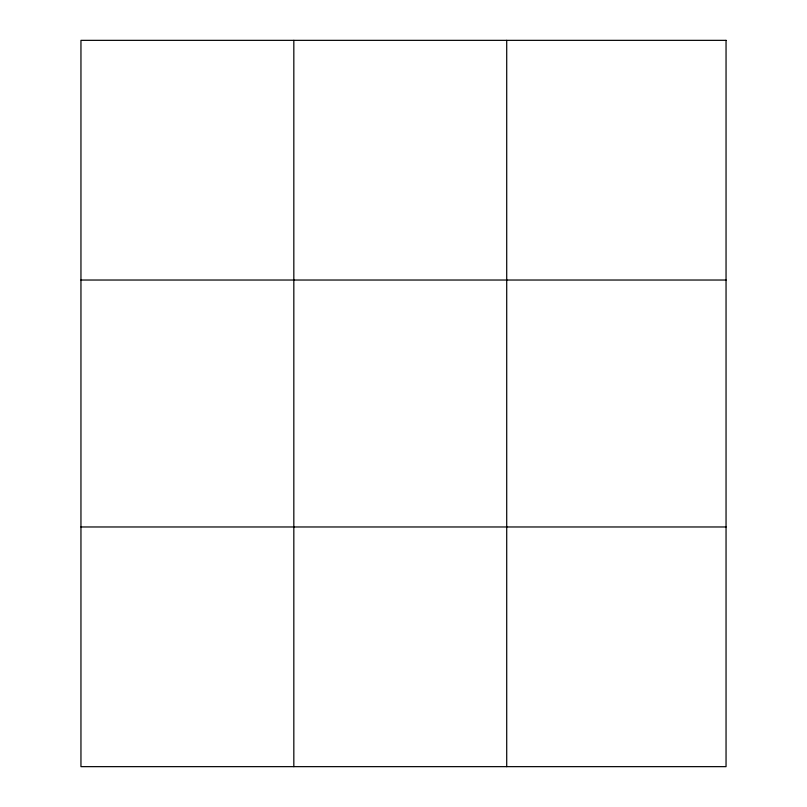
<?xml version="1.0" encoding="UTF-8"?>
<svg xmlns="http://www.w3.org/2000/svg" width="807" height="807" viewBox="0 0 807 807"><rect width="100%" height="100%" fill="white"/><g stroke="black" fill="none" stroke-linecap="round" stroke-linejoin="round"><path stroke-width="1.21" d="M293.829 766.65L293.829 40.35M506.715 766.65L506.715 40.35M80.952 280.029L726.048 280.029M80.952 526.971L726.048 526.971M726.048 40.35L726.048 766.65L80.952 766.65L80.952 40.35L726.048 40.35"/></g></svg>
